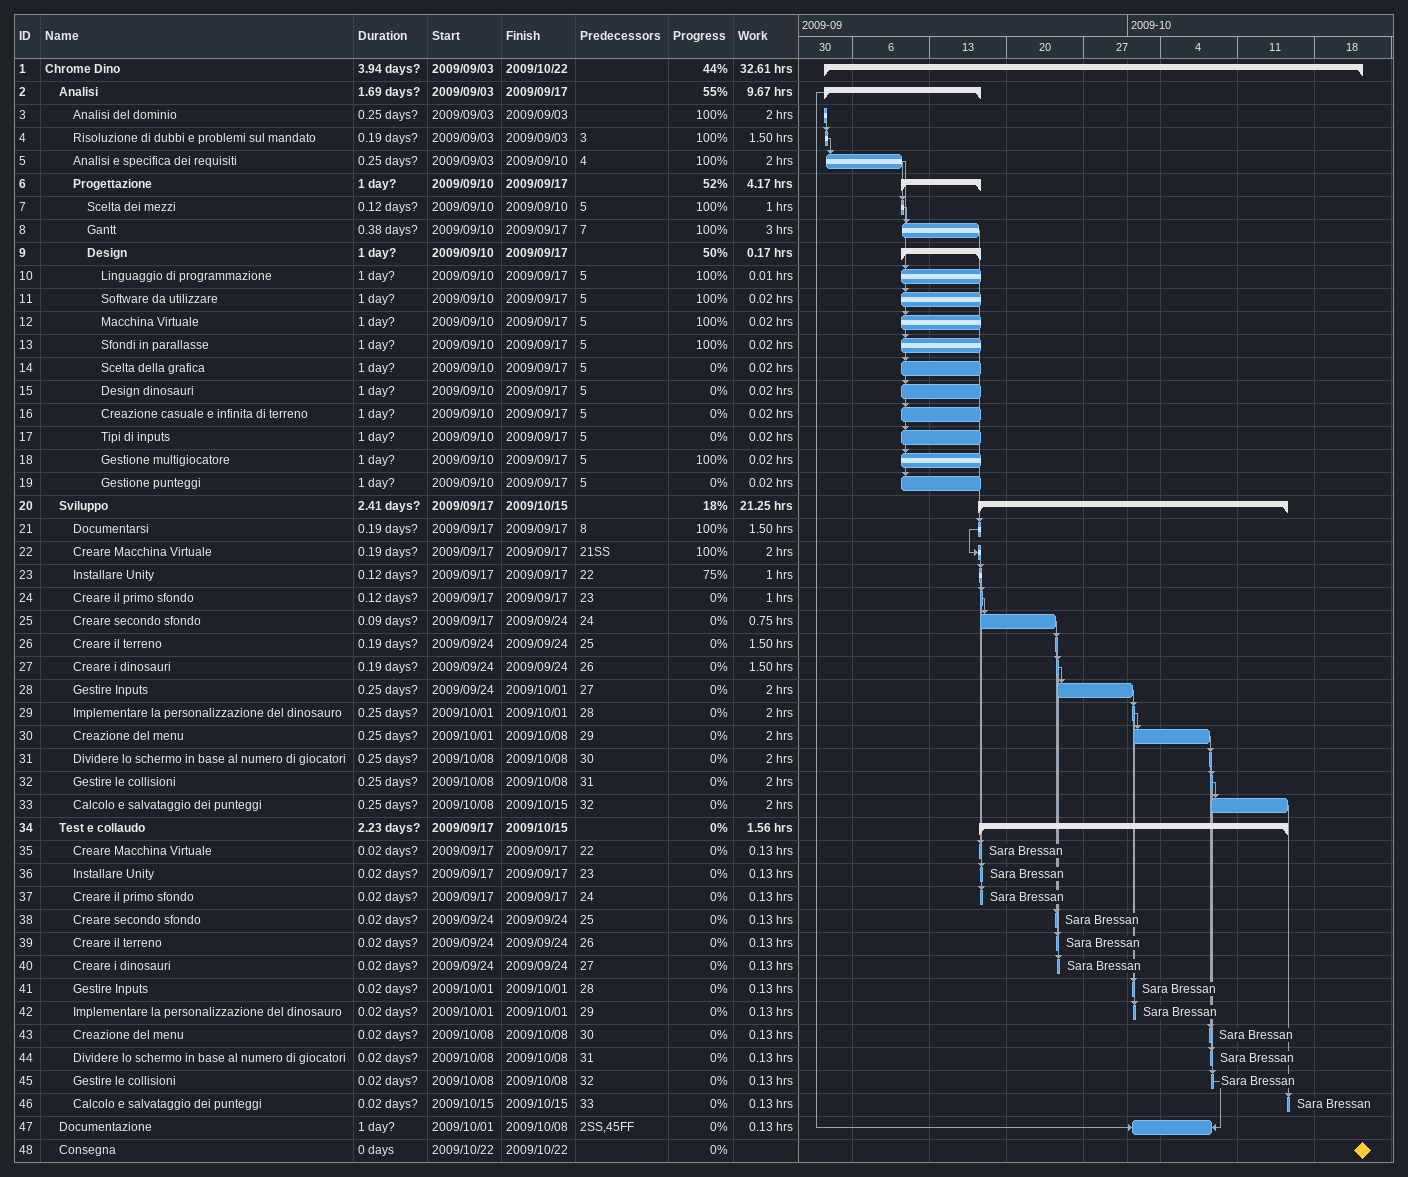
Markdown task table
| ID | Level | Task | Duration | Start | Finish | Predecessors | Resources | % complete | Work (h) |
|---|---|---|---|---|---|---|---|---|---|
| 1 | 1 | **Chrome Dino** | 3.94d? | 2009-09-03 | 2009-10-22 |  |  | 44 | 32.61 |
| 2 | 2 | **Analisi** | 1.69d? | 2009-09-03 | 2009-09-17 |  |  | 55 | 9.67 |
| 3 | 3 | Analisi del dominio | 0.25d? | 2009-09-03 | 2009-09-03 |  |  | 100 | 2 |
| 4 | 3 | Risoluzione di dubbi e problemi sul mandato | 0.19d? | 2009-09-03 | 2009-09-03 | 3 |  | 100 | 1.50 |
| 5 | 3 | Analisi e specifica dei requisiti | 0.25d? | 2009-09-03 | 2009-09-10 | 4 |  | 100 | 2 |
| 6 | 3 | **Progettazione** | 1d? | 2009-09-10 | 2009-09-17 |  |  | 52 | 4.17 |
| 7 | 4 | Scelta dei mezzi | 0.12d? | 2009-09-10 | 2009-09-10 | 5 |  | 100 | 1 |
| 8 | 4 | Gantt | 0.38d? | 2009-09-10 | 2009-09-17 | 7 |  | 100 | 3 |
| 9 | 4 | **Design** | 1d? | 2009-09-10 | 2009-09-17 |  |  | 50 | 0.17 |
| 10 | 5 | Linguaggio di programmazione | 1d? | 2009-09-10 | 2009-09-17 | 5 |  | 100 | 0.01 |
| 11 | 5 | Software da utilizzare | 1d? | 2009-09-10 | 2009-09-17 | 5 |  | 100 | 0.02 |
| 12 | 5 | Macchina Virtuale | 1d? | 2009-09-10 | 2009-09-17 | 5 |  | 100 | 0.02 |
| 13 | 5 | Sfondi in parallasse | 1d? | 2009-09-10 | 2009-09-17 | 5 |  | 100 | 0.02 |
| 14 | 5 | Scelta della grafica | 1d? | 2009-09-10 | 2009-09-17 | 5 |  | 0 | 0.02 |
| 15 | 5 | Design dinosauri | 1d? | 2009-09-10 | 2009-09-17 | 5 |  | 0 | 0.02 |
| 16 | 5 | Creazione casuale e infinita di terreno | 1d? | 2009-09-10 | 2009-09-17 | 5 |  | 0 | 0.02 |
| 17 | 5 | Tipi di inputs | 1d? | 2009-09-10 | 2009-09-17 | 5 |  | 0 | 0.02 |
| 18 | 5 | Gestione multigiocatore | 1d? | 2009-09-10 | 2009-09-17 | 5 |  | 100 | 0.02 |
| 19 | 5 | Gestione punteggi | 1d? | 2009-09-10 | 2009-09-17 | 5 |  | 0 | 0.02 |
| 20 | 2 | **Sviluppo** | 2.41d? | 2009-09-17 | 2009-10-15 |  |  | 18 | 21.25 |
| 21 | 3 | Documentarsi | 0.19d? | 2009-09-17 | 2009-09-17 | 8 |  | 100 | 1.50 |
| 22 | 3 | Creare Macchina Virtuale | 0.19d? | 2009-09-17 | 2009-09-17 | 21SS |  | 100 | 2 |
| 23 | 3 | Installare Unity | 0.12d? | 2009-09-17 | 2009-09-17 | 22 |  | 75 | 1 |
| 24 | 3 | Creare il primo sfondo | 0.12d? | 2009-09-17 | 2009-09-17 | 23 |  | 0 | 1 |
| 25 | 3 | Creare secondo sfondo | 0.09d? | 2009-09-17 | 2009-09-24 | 24 |  | 0 | 0.75 |
| 26 | 3 | Creare il terreno | 0.19d? | 2009-09-24 | 2009-09-24 | 25 |  | 0 | 1.50 |
| 27 | 3 | Creare i dinosauri | 0.19d? | 2009-09-24 | 2009-09-24 | 26 |  | 0 | 1.50 |
| 28 | 3 | Gestire Inputs | 0.25d? | 2009-09-24 | 2009-10-01 | 27 |  | 0 | 2 |
| 29 | 3 | Implementare la personalizzazione del dinosauro | 0.25d? | 2009-10-01 | 2009-10-01 | 28 |  | 0 | 2 |
| 30 | 3 | Creazione del menu | 0.25d? | 2009-10-01 | 2009-10-08 | 29 |  | 0 | 2 |
| 31 | 3 | Dividere lo schermo in base al numero di giocatori | 0.25d? | 2009-10-08 | 2009-10-08 | 30 |  | 0 | 2 |
| 32 | 3 | Gestire le collisioni | 0.25d? | 2009-10-08 | 2009-10-08 | 31 |  | 0 | 2 |
| 33 | 3 | Calcolo e salvataggio dei punteggi | 0.25d? | 2009-10-08 | 2009-10-15 | 32 |  | 0 | 2 |
| 34 | 2 | **Test e collaudo** | 2.23d? | 2009-09-17 | 2009-10-15 |  |  | 0 | 1.56 |
| 35 | 3 | Creare Macchina Virtuale | 0.02d? | 2009-09-17 | 2009-09-17 | 22 | Sara Bressan | 0 | 0.13 |
| 36 | 3 | Installare Unity | 0.02d? | 2009-09-17 | 2009-09-17 | 23 | Sara Bressan | 0 | 0.13 |
| 37 | 3 | Creare il primo sfondo | 0.02d? | 2009-09-17 | 2009-09-17 | 24 | Sara Bressan | 0 | 0.13 |
| 38 | 3 | Creare secondo sfondo | 0.02d? | 2009-09-24 | 2009-09-24 | 25 | Sara Bressan | 0 | 0.13 |
| 39 | 3 | Creare il terreno | 0.02d? | 2009-09-24 | 2009-09-24 | 26 | Sara Bressan | 0 | 0.13 |
| 40 | 3 | Creare i dinosauri | 0.02d? | 2009-09-24 | 2009-09-24 | 27 | Sara Bressan | 0 | 0.13 |
| 41 | 3 | Gestire Inputs | 0.02d? | 2009-10-01 | 2009-10-01 | 28 | Sara Bressan | 0 | 0.13 |
| 42 | 3 | Implementare la personalizzazione del dinosauro | 0.02d? | 2009-10-01 | 2009-10-01 | 29 | Sara Bressan | 0 | 0.13 |
| 43 | 3 | Creazione del menu | 0.02d? | 2009-10-08 | 2009-10-08 | 30 | Sara Bressan | 0 | 0.13 |
| 44 | 3 | Dividere lo schermo in base al numero di giocatori | 0.02d? | 2009-10-08 | 2009-10-08 | 31 | Sara Bressan | 0 | 0.13 |
| 45 | 3 | Gestire le collisioni | 0.02d? | 2009-10-08 | 2009-10-08 | 32 | Sara Bressan | 0 | 0.13 |
| 46 | 3 | Calcolo e salvataggio dei punteggi | 0.02d? | 2009-10-15 | 2009-10-15 | 33 | Sara Bressan | 0 | 0.13 |
| 47 | 2 | Documentazione | 1d? | 2009-10-01 | 2009-10-08 | 2SS, 45FF |  | 0 | 0.13 |
| 48 | 2 | Consegna | 0d | 2009-10-22 | 2009-10-22 |  |  | 0 |  |
